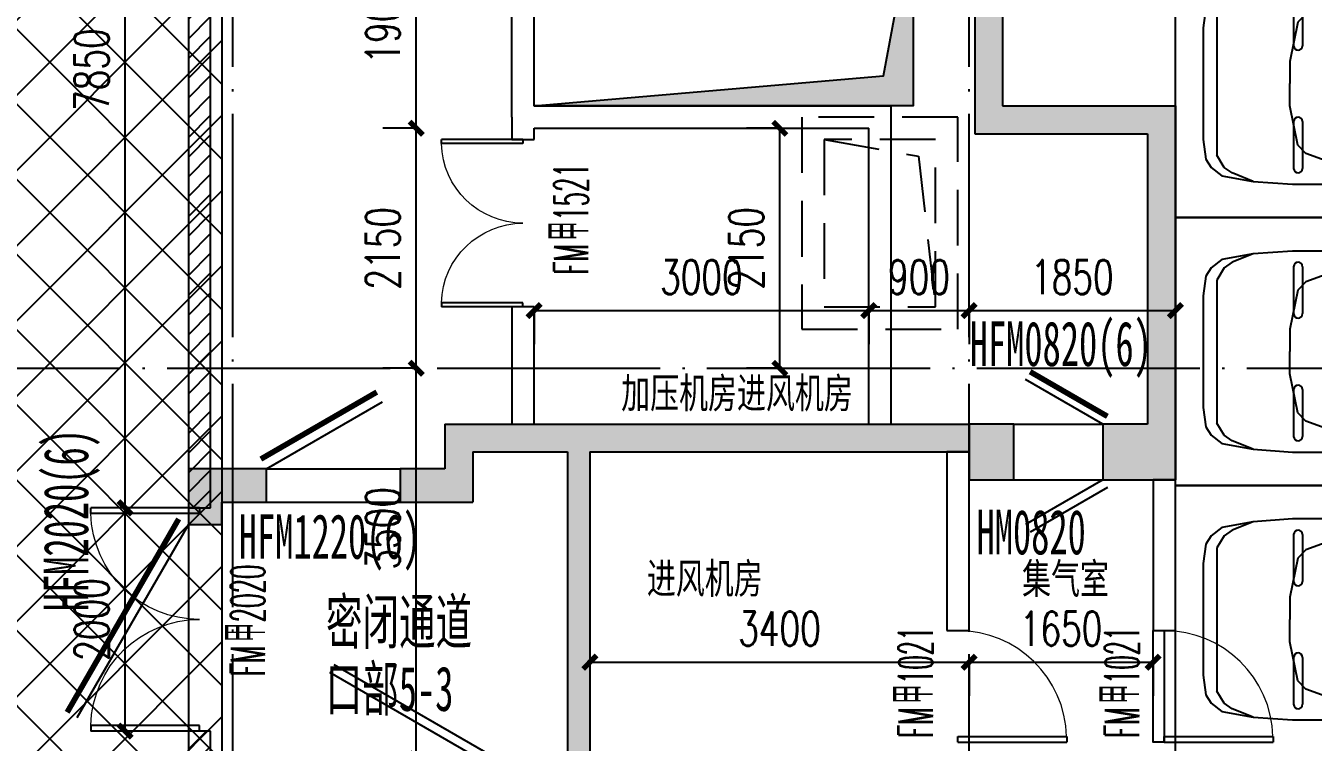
# Model space of a CAD drawing. Header units: millimetres. Extents: x 12325263 to 13848842, y -1463133 to 573208.
# Drawn here: x 12562939 to 12574483, y -1134237 to -1127818 of the extents above; entities that cross this region are included whole.
import ezdxf
from ezdxf.xclip import XClip

# ---------------------------------------------------------------- set-up
doc = ezdxf.new("R2010")
doc.units = ezdxf.units.MM
doc.header["$LTSCALE"] = 1000
doc.header["$XCLIPFRAME"] = 0
for name, pattern in [('ACAD_ISO02W100', [15, 12, -3]), ('DASHED2', [0.375, 0.25, -0.125]), ('DOTE', [2.42, 2, -0.2, 0.02, -0.2]), ('地下室负三层平面图$0$-3F平面$0$$AUDIT_BAD_LTYPE2', [0])]:
    doc.linetypes.add(name, pattern=pattern)
for name, color, linetype in [('-2F平面$0$PARTS-CAR公寓子母车位', 240, 'Continuous'), ('-2F平面$0$WALL-SHATCH', 8, 'Continuous'), ('A-ANNO-DIMS', 83, 'Continuous'), ('A-ANNO-TEXT', 7, 'Continuous'), ('A-AXIS', 16, 'DOTE'), ('A-WALL', 5, 'Continuous'), ('A-WALL-PATT', 8, 'Continuous'), ('A_WALL(防火墙)', 151, 'Continuous'), ('DOOR_FIRE', 1, 'Continuous'), ('DOOR_FIRE_TEXT', 7, 'Continuous'), ('PUB_DIM', 83, 'Continuous'), ('PUB_HATCH', 8, 'Continuous'), ('WALL', 5, 'Continuous'), ('人防墙', 6, 'Continuous'), ('人防门', 60, 'Continuous'), ('人防门编号', 73, 'Continuous'), ('公寓机动车库', 23, 'Continuous'), ('建筑-楼板开洞', 251, 'Continuous'), ('投影线', 6, 'ACAD_ISO02W100')]:
    doc.layers.add(name, color=color, linetype=linetype)
doc.layers.add('人防口部编号', color=2, linetype='Continuous', lineweight=15)
doc.layers.add('人防文字', color=3, linetype='Continuous', lineweight=15)
doc.styles.add('_TCH_DIM_T3', font='SIMPLEX.shx', dxfattribs={"width": 0.705882, "bigfont": 'GBCBIG.shx'})
doc.styles.add('_TCH_WINDOW', font='SIMPLEX', dxfattribs={"width": 0.7, "height": 3.5, "bigfont": 'GBCBIG'})
doc.styles.add('TITXV', font='', dxfattribs={"width": 0.7})
doc.styles.add('标注宋体', font='', dxfattribs={"width": 0.6})
doc.styles.add('黑体', font='simhei.ttf', dxfattribs={"width": 0.7})
doc.styles.get('TITXV').set_extended_font_data('SimSun')
doc.styles.get('标注宋体').set_extended_font_data('NSimSun')
doc.dimstyles.new('_TCH_ARCH&&120', dxfattribs={"dimtxt": 306, "dimasz": 120, "dimexe": 300, "dimexo": 360, "dimgap": 147, "dimtad": 1, "dimdec": 0, "dimzin": 0, "dimdsep": 46, "dimtxsty": '_TCH_DIM_T3', "dimblk": 'ARCHTICK', "dimcen": 0.09, "dimclrt": 7, "dimazin": 2, "dimtfac": 1, "dimtdec": 0, "dimtix": 1, "dimtmove": 2, "dimatfit": 3, "dimfxl": 1, "dimfxlon": 1, "dimtolj": 1, "dimtzin": 0, "dimarcsym": 0})
pattern_1 = [(45, (0, 89.76), (-88.388383, 88.388383), [])]

# ---------------------------------------------------------------- blocks, each defined once
blk = doc.blocks.new('asdgafgfasdfagfagasdgagadfgsdhgd$DorLib2D$00000183')
at = {"color": 0}
for p, q in [((-0.52, 0.0846), (0.346, 0.5846)), ((-0.5, 0.05), (0.366, 0.55))]:
    blk.add_line(p, q, dxfattribs=at)
blk = doc.blocks.new('asdgafgfasdfagfagasdgagadfgsdhgd人防$DorLib2D$00000197')
at = {"color": 0}
for p, q in [((-0.5, 0.313), (0.366, 0.813)), ((-0.55, -0.399), (0.316, -0.899)), ((-0.5, -0.313), (0.366, -0.813))]:
    blk.add_line(p, q, dxfattribs=at)
at = {"color": 0, "const_width": 0.0625}
blk.add_lwpolyline([(-0.55, 0.399), (0.316, 0.899)], dxfattribs=at)
blk = doc.blocks.new('asdgafgfasdfagfagasdgagadfgsdhgd$DorLib2D$00000194')
at = {"color": 0}
blk.add_line((-0.5, 0.075), (0.366, 0.575), dxfattribs=at)
at = {"color": 0, "const_width": 0.025}
blk.add_lwpolyline([(-0.525, 0.1183), (0.341, 0.6183)], dxfattribs=at)
blk = doc.blocks.new('asdgafgfasdfagfagasdgagadfgsdhgd$DorLib2D$00000192')
at = {"color": 0}
blk.add_line((-0.5, 0.125), (0.366, 0.625), dxfattribs=at)
at = {"color": 0, "const_width": 0.0417}
blk.add_lwpolyline([(-0.5417, 0.1972), (0.3244, 0.6972)], dxfattribs=at)
blk = doc.blocks.new('asdgafgf20230228-rf2')
at = {"layer": 'PUB_HATCH'}
for points in [[(17, -7600), (-150, -7600), (-150, -9800), (100, -9550), (100, -7850)], [(100, -9550), (-150, -9800), (1400, -9800), (1650, -9550)], [(1650, -9550), (1400, -9800), (1400, -12400), (1650, -12900)], [(-4650, -12650), (-4900, -12400), (-4900, -12800), (-4650, -13100)], [(-4900, -12400), (-4650, -12650), (-3800, -12650), (-3717, -12567), (-3750, -12400)], [(-3717, -12567), (-3600, -12650), (-200, -12650), (-200, -12400), (-3750, -12400)], [(-200, -12900), (200, -12900), (200, -12400), (-200, -12400)], [(1400, -12400), (1000, -12400), (1000, -12900), (1650, -12900)], [(-3717, -12567), (-3800, -12650), (-3800, -15600), (-3600, -15850), (-3600, -12650)], [(-7200, -12800), (-7200, -13300), (-6900, -13300), (-6900, -13100)], [(-6900, -13100), (-6500, -13100), (-6500, -12800), (-7200, -12800)], [(-4900, -12800), (-5300, -12800), (-5300, -13100), (-4650, -13100)]]:
    blk.add_hatch(color=256, dxfattribs=at).paths.add_polyline_path(points)
at = {"layer": '人防墙'}
for p, q in [((-150, -7600), (-150, -9800)), ((100, -7850), (100, -9550)), ((100, -9550), (1650, -9550)), ((1650, -9550), (1650, -12900)), ((-150, -9800), (1400, -9800)), ((1400, -9800), (1400, -12400)), ((-4900, -12400), (-4900, -12800)), ((-4900, -12400), (-3750, -12400)), ((-3750, -12400), (-200, -12400)), ((200, -12400), (-200, -12400)), ((-200, -12400), (-200, -12900)), ((-200, -12400), (-200, -12650)), ((200, -12900), (200, -12400)), ((1400, -12400), (1000, -12400)), ((1000, -12400), (1000, -12900)), ((-4650, -12650), (-4650, -13100)), ((-4650, -12650), (-3800, -12650)), ((-3800, -12650), (-3800, -15600)), ((-3600, -12650), (-3600, -15850)), ((-3600, -12650), (-200, -12650)), ((-7200, -12800), (-7200, -13300)), ((-6500, -12800), (-7200, -12800)), ((-6500, -13100), (-6500, -12800)), ((-4900, -12800), (-5300, -12800)), ((-5300, -12800), (-5300, -13100)), ((-200, -12900), (200, -12900)), ((1000, -12900), (1650, -12900)), ((-6900, -13300), (-6900, -13100)), ((-6900, -13100), (-6500, -13100)), ((-5300, -13100), (-4650, -13100)), ((-7200, -13300), (-6900, -13300))]:
    blk.add_line(p, q, dxfattribs=at)
at = {"layer": '人防门'}
for p, q in [((200, -12400, 0), (1000, -12400, 0)), ((-6500, -12800), (-5300, -12800)), ((200, -12900, 0), (1000, -12900, 0)), ((-6500, -13100), (-5300, -13100)), ((-7200, -13300, 0), (-7200, -15300, 0)), ((-6900, -13300, 0), (-6900, -15300, 0))]:
    blk.add_line(p, q, dxfattribs=at)
for name, p, xscale, yscale, zscale, rotation in [('asdgafgfasdfagfagasdgagadfgsdhgd人防$DorLib2D$00000197', (600, -12650), -800, 800, 500, 359.9999999542874), ('asdgafgfasdfagfagasdgagadfgsdhgd$DorLib2D$00000192', (-5900, -12950), 1200, 1200, 300, 359.9999999999819)]:
    blk.add_blockref(name, p, dxfattribs=dict(at, xscale=xscale, yscale=yscale, zscale=zscale, rotation=rotation))
at = {"layer": '人防门', "ltscale": 1000}
for name, p, xscale, yscale, zscale, rotation in [('asdgafgfasdfagfagasdgagadfgsdhgd$DorLib2D$00000194', (-7050, -14300), 2000, -2000, 300, 269.9999899607752), ('asdgafgfasdfagfagasdgagadfgsdhgd$DorLib2D$00000183', (-5200, -15725), -2000, 2000, 250, 359.9999999999879)]:
    blk.add_blockref(name, p, dxfattribs=dict(at, xscale=xscale, yscale=yscale, zscale=zscale, rotation=rotation))
at = {"layer": '人防口部编号', "style": '标注宋体', "width": 0.6}
blk.add_text('口部5-3', height=400, rotation=359.9999, dxfattribs=at).set_placement((-5968, -14970, 0))
at = {"layer": '人防文字', "style": '标注宋体', "width": 0.6}
blk.add_text('密闭通道', height=400, rotation=359.9999, dxfattribs=at).set_placement((-5966, -14370, 0))
at = {"layer": '人防门编号', "style": '标注宋体', "width": 0.6}
for s, p in [('HFM0820(6)', (-194, -11880, 0)), ('HFM1220(6)', (-6748, -13607, 0)), ('HM0820', (-133, -13567, 0))]:
    blk.add_text(s, height=400, dxfattribs=at).set_placement(p)
blk.add_text('HFM2020(6)', height=400, rotation=90, dxfattribs=at).set_placement((-8098, -14077, 0))
blk = doc.blocks.new('adgshg13--2F平面$0$A$C7F010FC0')
at = {"layer": '-2F平面$0$WALL-SHATCH'}
h = blk.add_hatch(color=256, dxfattribs=at)
h.dxf.hatch_style = 1
h.paths.add_polyline_path([(-60384, -16881), (-763, 197), (12588, -13153), (12588, -157996), (-162965, -188820), (-171262, -180523), (-171262, -31311), (-150707, -10756), (-131860, -7981), (-99162, -7981), (-99162, -4981), (-76620, -4981), (-70108, -16881)], flags=16)
h.paths.add_polyline_path([(-60091, -16381), (-647, 647), (12988, -12988), (12988, -158332), (-163101, -189250), (-171662, -180689), (-171662, -31145), (-150778, -10261), (-131897, -7481), (-99562, -7481), (-99562, -4581), (-76366, -4581), (-69908, -16381)])
blk = doc.blocks.new('adgshg2qbj-gycw-bj-13--2F平面$0$CAR-子车位')
blk.add_line((1697, 1697), (3748, -3748))
blk.add_lwpolyline([(0, 0), (1697, 1697), (5445, -2051), (3748, -3748)], close=True)
at = {"extrusion": (-0.000316636, -0.000316636, 1), "elevation": -1}
blk.add_lwpolyline([(955, -601), (2298, 742), (2227, 813), (884, -530)], close=True, dxfattribs=at)
blk = doc.blocks.new('A$C2A3E77E8')
at = {"layer": '-2F平面$0$PARTS-CAR公寓子母车位', "xscale": -1, "rotation": 54.9584734832932}
blk.add_blockref('adgshg2qbj-gycw-bj-13--2F平面$0$CAR-子车位', (520108.5, 57234.6), dxfattribs=at)
at = {"layer": 'WALL', "color": 1}
blk.add_blockref('adgshg13--2F平面$0$A$C7F010FC0', (561507.9, 205483.1), dxfattribs=at)
blk = doc.blocks.new('asdfsfsdf')
at = {"color": 253, "linetype": '地下室负三层平面图$0$-3F平面$0$$AUDIT_BAD_LTYPE2', "transparency": 33554559, "extrusion": (0.000447791, 3.52996e-16, 1)}
for p, q in [((-169, -110, 0), (-500, -141, 0)), ((169, -110, 0), (-169, -110, 0)), ((169, -110, 0), (500, -141, 0)), ((-725, -212, 0), (-825, -329, 0)), ((-500, -141, 0), (-725, -212, 0)), ((500, -141, 0), (725, -212, 0)), ((725, -212, 0), (825, -329, 0)), ((-825, -329, 0), (-875, -447, 0)), ((-350, -259, 0), (-575, -1318, 0)), ((350, -259, 0), (575, -1318, 0)), ((825, -329, 0), (875, -447, 0)), ((-275, -1365, 0), (-575, -1412, 0)), ((0, -1341), (-275, -1365, 0)), ((0, -1341), (275, -1365, 0)), ((275, -1365, 0), (575, -1412, 0)), ((-675, -1459, 0), (-750, -1553, 0)), ((-575, -1412, 0), (-675, -1459, 0)), ((575, -1412, 0), (675, -1459, 0)), ((675, -1459, 0), (750, -1553, 0)), ((-750, -1553, 0), (-525, -1953, 0)), ((750, -1553, 0), (525, -1953, 0)), ((-775, -2518, 0), (-775, -1671, 0)), ((-775, -1671, 0), (-575, -2024, 0)), ((775, -1671, 0), (575, -2024, 0)), ((775, -2518, 0), (775, -1671, 0)), ((-525, -1953, 0), (-425, -1906, 0)), ((-425, -1906, 0), (-275, -1882, 0)), ((-275, -1882, 0), (0, -1859)), ((275, -1882, 0), (0, -1859)), ((425, -1906, 0), (275, -1882, 0)), ((525, -1953, 0), (425, -1906, 0)), ((-575, -2024, 0), (-575, -2612, 0)), ((575, -2024, 0), (575, -2612, 0)), ((-575, -2612, 0), (-775, -2518, 0)), ((575, -2612, 0), (775, -2518, 0)), ((-775, -2612, 0), (-575, -2682, 0)), ((-750, -3388, 0), (-775, -2612, 0)), ((775, -2612, 0), (575, -2682, 0)), ((750, -3388, 0), (775, -2612, 0)), ((-575, -2682, 0), (-575, -3129, 0)), ((575, -2682, 0), (575, -3129, 0)), ((-575, -3129, 0), (-600, -3247, 0)), ((575, -3129, 0), (600, -3247, 0)), ((-600, -3247, 0), (-725, -3412, 0)), ((600, -3247, 0), (725, -3412, 0)), ((-725, -3412, 0), (-750, -3388, 0)), ((725, -3412, 0), (750, -3388, 0)), ((-625, -3506, 0), (-675, -3600, 0)), ((-600, -3482, 0), (-625, -3506, 0)), ((-575, -3482, 0), (-600, -3482, 0)), ((-550, -3506, 0), (-575, -3482, 0)), ((-500, -3529, 0), (-550, -3506, 0)), ((-275, -3553, 0), (-500, -3529, 0)), ((0, -3553), (-275, -3553, 0)), ((0, -3553), (275, -3553, 0)), ((275, -3553, 0), (500, -3529, 0)), ((500, -3529, 0), (550, -3506, 0)), ((550, -3506, 0), (575, -3482, 0)), ((575, -3482, 0), (600, -3482, 0)), ((600, -3482, 0), (625, -3506, 0)), ((625, -3506, 0), (675, -3600, 0)), ((-675, -3600, 0), (-675, -3741, 0)), ((675, -3600, 0), (675, -3741, 0)), ((-675, -3741, 0), (-625, -3882, 0)), ((675, -3741, 0), (625, -3882, 0)), ((-625, -3882, 0), (-550, -3953, 0)), ((625, -3882, 0), (550, -3953, 0)), ((-550, -3953, 0), (-200, -4024, 0)), ((-200, -4024, 0), (0, -4024)), ((200, -4024, 0), (0, -4024)), ((550, -3953, 0), (200, -4024, 0)), ((-875, -4353, 0), (-800, -4541, 0)), ((875, -4353, 0), (800, -4541, 0)), ((-800, -4541, 0), (-750, -4612, 0)), ((-750, -4612, 0), (-641, -4680, 0)), ((750, -4612, 0), (641, -4680, 0)), ((800, -4541, 0), (750, -4612, 0)), ((641, -4680, 0), (-641, -4680, 0))]:
    blk.add_line(p, q, dxfattribs=at)
for points in [[(-475, -24), (-150, 0), (150, 0), (475, -24), (725, -94), (800, -141), (875, -259), (900, -824), (900, -4000), (875, -4353), (825, -4635), (750, -4729), (675, -4776), (500, -4800), (-500, -4800), (-675, -4776), (-750, -4729), (-825, -4635), (-875, -4353), (-900, -4000), (-900, -824), (-875, -259), (-800, -141), (-725, -94)], [(-982, -1513), (-1500, -2253), (-1425, -2321), (-900, -1571)]]:
    blk.add_lwpolyline(points, close=True, dxfattribs=at)
at = {"color": 253, "linetype": '地下室负三层平面图$0$-3F平面$0$$AUDIT_BAD_LTYPE2', "transparency": 33554559, "extrusion": (0.000447791, 3.52996e-16, 1), "elevation": 0}
for points in [[(982, -1513), (1500, -2253), (1425, -2321), (900, -1571)], [(-900, -2571), (-982, -2513), (-1500, -3253), (-1425, -3321)], [(982, -2513), (1500, -3253), (1425, -3321), (900, -2571)]]:
    blk.add_lwpolyline(points, close=True, dxfattribs=at)
blk = doc.blocks.new('车位')
h = blk.add_hatch()
h.set_pattern_fill('ANSI31', color=256, scale=1000)
h.set_pattern_definition([(45, (-2400, -5300), (-1122.53, 1122.53), [])])
h.paths.add_polyline_path([(1880, -3855), (1880, -3695), (1720, -3695), (1560, -3695), (1560, -3855, 0.989863)])
for p, q in [((400, -1100), (400, -1100)), ((860, -1060), (440, -1060)), ((860, -1140), (440, -1140)), ((1500, -1100), (1500, -1100)), ((1960, -1060), (1540, -1060)), ((1960, -1140), (1540, -1140)), ((2000, -1100), (2000, -1100)), ((1880, -3695), (1720, -3695)), ((1880, -3855), (1880, -3695))]:
    blk.add_line(p, q)
for points in [[(2400, -5300), (0, -5300), (0, 0), (2400, 0)], [(290, -2469), (2110, -2469), (2110, -4269), (290, -4269)]]:
    blk.add_lwpolyline(points, close=True)
at = {"const_width": 40}
blk.add_lwpolyline([(520, -3813), (520, -3590, -1), (820, -3590), (820, -4011, 1), (1120, -4011), (1120, -3590, -1), (1420, -3590), (1420, -4011, 1), (1720, -4011), (1720, -3963)], format="xyb", dxfattribs=at)
at = {"const_width": 30}
for points in [[(1640, -3695), (1640, -3534)], [(1800, -3695), (1800, -3534)], [(1720, -3695), (1720, -3600)]]:
    blk.add_lwpolyline(points, dxfattribs=at)
blk.add_lwpolyline([(1880, -3851, -1), (1560, -3855), (1560, -3695), (1720, -3695)], format="xyb")
for centre, start, end in [((440, -1100), 90, 180), ((440, -1100), 180, 270), ((860, -1100), 0, 90), ((860, -1100), 270, 0), ((1540, -1100), 90, 180), ((1540, -1100), 180, 270), ((1960, -1100), 0, 90), ((1960, -1100), 0, 90), ((1960, -1100), 270, 0), ((1960, -1100), 270, 0)]:
    blk.add_arc(centre, 40, start, end)
at = {"xscale": -1, "rotation": 180}
blk.add_blockref('asdfsfsdf', (1200, -5050), dxfattribs=at)
at = {"insert": (662, -2615), "char_height": 350, "attachment_point": 1, "rotation": 360, "style": '黑体'}
blk.add_mtext_dynamic_manual_height_columns('充电位', width=1328.11, gutter_width=1750, heights=[0], dxfattribs=at)
blk = doc.blocks.new('A$C49D22CBF')
at = {"layer": '投影线', "linetype": 'DASHED2', "ltscale": 2}
for points in [[(-3200, -68850), (-3200, -66950), (-4600, -66950), (-4600, -68850)], [(-3400, -68650), (-3400, -67150), (-4400, -67150), (-4400, -68650)]]:
    blk.add_lwpolyline(points, close=True, dxfattribs=at)
blk.add_lwpolyline([(-4400, -67150), (-3553, -67301), (-3400, -68650)], dxfattribs=at)
blk = doc.blocks.new('qlzw')
at = {"layer": 'A-AXIS'}
for p, q in [((12431366.8, 979489.8), (12431366.8, 1082089.8)), ((12437966.8, 979489.8), (12437966.8, 1082089.8)), ((12411416.8, 1000989.8), (12486866.8, 1000989.8))]:
    blk.add_line(p, q, dxfattribs=at)
blk = doc.blocks.new('_ArchTick')
at = {"color": 0, "linetype": 'ByBlock', "const_width": 0.4}
blk.add_lwpolyline([(-0.5, -0.5), (0.5, 0.5)], dxfattribs=at)
blk = doc.blocks.new('*D3766')
at = {"layer": 'A-ANNO-DIMS', "color": 0, "lineweight": -2, "transparency": 16777216}
for p, q in [((12567997, -1133519), (12567997, -1133820)), ((12567997, -1133520), (12571397, -1133520)), ((12571397, -1133519), (12571397, -1133820))]:
    blk.add_line(p, q, dxfattribs=at)
at = {"layer": 'Defpoints', "color": 0, "transparency": 16777216}
for p in [(12567997, -1132750), (12571397, -1132750), (12571397, -1133520)]:
    blk.add_point(p, dxfattribs=at)
at = {"layer": 'A-ANNO-DIMS', "color": 0, "lineweight": -2, "transparency": 16777216, "xscale": 120, "yscale": 120, "zscale": 120, "rotation": 180}
blk.add_blockref('_ArchTick', (12567997, -1133520), dxfattribs=at)
at = {"layer": 'A-ANNO-DIMS', "color": 0, "lineweight": -2, "transparency": 16777216, "xscale": 120, "yscale": 120, "zscale": 120}
blk.add_blockref('_ArchTick', (12571397, -1133520), dxfattribs=at)
at = {"layer": 'A-ANNO-DIMS', "color": 7, "transparency": 16777216, "insert": (12569697, -1133220), "char_height": 306, "attachment_point": 5, "style": '_TCH_DIM_T3'}
blk.add_mtext('\\A1;3400', dxfattribs=at)
blk = doc.blocks.new('*D3767')
at = {"layer": 'A-ANNO-DIMS', "color": 0, "lineweight": -2, "transparency": 16777216}
for p, q in [((12571397, -1133519), (12571397, -1133820)), ((12571397, -1133520), (12573047, -1133520)), ((12573047, -1133519), (12573047, -1133820))]:
    blk.add_line(p, q, dxfattribs=at)
at = {"layer": 'Defpoints', "color": 0, "transparency": 16777216}
for p in [(12571397, -1132750), (12573047, -1132750), (12573047, -1133520)]:
    blk.add_point(p, dxfattribs=at)
at = {"layer": 'A-ANNO-DIMS', "color": 0, "lineweight": -2, "transparency": 16777216, "xscale": 120, "yscale": 120, "zscale": 120, "rotation": 180}
blk.add_blockref('_ArchTick', (12571397, -1133520), dxfattribs=at)
at = {"layer": 'A-ANNO-DIMS', "color": 0, "lineweight": -2, "transparency": 16777216, "xscale": 120, "yscale": 120, "zscale": 120}
blk.add_blockref('_ArchTick', (12573047, -1133520), dxfattribs=at)
at = {"layer": 'A-ANNO-DIMS', "color": 7, "transparency": 16777216, "insert": (12572222, -1133220), "char_height": 306, "attachment_point": 5, "style": '_TCH_DIM_T3'}
blk.add_mtext('\\A1;1650', dxfattribs=at)
blk = doc.blocks.new('*D3826')
at = {"layer": 'A-ANNO-DIMS', "color": 0, "lineweight": -2, "transparency": 16777216}
for p, q in [((12563831, -1132137), (12563530, -1132137)), ((12563830, -1134137), (12563830, -1132137)), ((12563831, -1134137), (12563530, -1134137))]:
    blk.add_line(p, q, dxfattribs=at)
at = {"layer": 'Defpoints', "color": 0, "transparency": 16777216}
for p in [(12563830, -1132137), (12564397, -1132137), (12564397, -1134137)]:
    blk.add_point(p, dxfattribs=at)
at = {"layer": 'A-ANNO-DIMS', "color": 0, "lineweight": -2, "transparency": 16777216, "xscale": 120, "yscale": 120, "zscale": 120}
for p, rotation in [((12563830, -1132137), 90), ((12563830, -1134137), 270)]:
    blk.add_blockref('_ArchTick', p, dxfattribs=dict(at, rotation=rotation))
at = {"layer": 'A-ANNO-DIMS', "color": 7, "transparency": 16777216, "insert": (12563530, -1133137), "char_height": 306, "attachment_point": 5, "rotation": 90, "style": '_TCH_DIM_T3'}
blk.add_mtext('\\A1;2000', dxfattribs=at)
blk = doc.blocks.new('*D3827')
at = {"layer": 'A-ANNO-DIMS', "color": 0, "lineweight": -2, "transparency": 16777216}
for p, q in [((12563831, -1124287), (12563530, -1124287)), ((12563830, -1132137), (12563830, -1124287)), ((12563831, -1132137), (12563530, -1132137))]:
    blk.add_line(p, q, dxfattribs=at)
at = {"layer": 'Defpoints', "color": 0, "transparency": 16777216}
for p in [(12563830, -1124287), (12564397, -1124287), (12564397, -1132137)]:
    blk.add_point(p, dxfattribs=at)
at = {"layer": 'A-ANNO-DIMS', "color": 0, "lineweight": -2, "transparency": 16777216, "xscale": 120, "yscale": 120, "zscale": 120}
for p, rotation in [((12563830, -1124287), 90), ((12563830, -1132137), 270)]:
    blk.add_blockref('_ArchTick', p, dxfattribs=dict(at, rotation=rotation))
at = {"layer": 'A-ANNO-DIMS', "color": 7, "transparency": 16777216, "insert": (12563530, -1128212), "char_height": 306, "attachment_point": 5, "rotation": 90, "style": '_TCH_DIM_T3'}
blk.add_mtext('\\A1;7850', dxfattribs=at)
blk = doc.blocks.new('*D3897')
at = {"layer": 'Defpoints', "color": 0, "transparency": 16777216}
for p in [(12569700, -1128737), (12570497, -1128737), (12570497, -1130887)]:
    blk.add_point(p, dxfattribs=at)
at = {"layer": 'PUB_DIM', "color": 0, "lineweight": -2, "transparency": 16777216}
for p, q in [((12569701, -1128737), (12569400, -1128737)), ((12569700, -1130887), (12569700, -1128737)), ((12569701, -1130887), (12569400, -1130887))]:
    blk.add_line(p, q, dxfattribs=at)
at = {"layer": 'PUB_DIM', "color": 0, "lineweight": -2, "transparency": 16777216, "xscale": 120, "yscale": 120, "zscale": 120}
for p, rotation in [((12569700, -1128737), 90), ((12569700, -1130887), 270)]:
    blk.add_blockref('_ArchTick', p, dxfattribs=dict(at, rotation=rotation))
at = {"layer": 'PUB_DIM', "color": 7, "transparency": 16777216, "insert": (12569400, -1129812), "char_height": 306, "attachment_point": 5, "rotation": 90, "style": '_TCH_DIM_T3'}
blk.add_mtext('\\A1;2150', dxfattribs=at)
blk = doc.blocks.new('*D3898')
at = {"layer": 'Defpoints', "color": 0, "transparency": 16777216}
for p in [(12567497, -1129687), (12570497, -1129687), (12570497, -1130370)]:
    blk.add_point(p, dxfattribs=at)
at = {"layer": 'PUB_DIM', "color": 0, "lineweight": -2, "transparency": 16777216}
for p, q in [((12567497, -1130369), (12567497, -1130670)), ((12567497, -1130370), (12570497, -1130370)), ((12570497, -1130369), (12570497, -1130670))]:
    blk.add_line(p, q, dxfattribs=at)
at = {"layer": 'PUB_DIM', "color": 0, "lineweight": -2, "transparency": 16777216, "xscale": 120, "yscale": 120, "zscale": 120, "rotation": 180}
blk.add_blockref('_ArchTick', (12567497, -1130370), dxfattribs=at)
at = {"layer": 'PUB_DIM', "color": 0, "lineweight": -2, "transparency": 16777216, "xscale": 120, "yscale": 120, "zscale": 120}
blk.add_blockref('_ArchTick', (12570497, -1130370), dxfattribs=at)
at = {"layer": 'PUB_DIM', "color": 7, "transparency": 16777216, "insert": (12568997, -1130070), "char_height": 306, "attachment_point": 5, "style": '_TCH_DIM_T3'}
blk.add_mtext('\\A1;3000', dxfattribs=at)
blk = doc.blocks.new('*D3899')
at = {"layer": 'Defpoints', "color": 0, "transparency": 16777216}
for p in [(12570497, -1129687), (12571397, -1129687), (12571397, -1130370)]:
    blk.add_point(p, dxfattribs=at)
at = {"layer": 'PUB_DIM', "color": 0, "lineweight": -2, "transparency": 16777216}
for p, q in [((12570497, -1130369), (12570497, -1130670)), ((12570497, -1130370), (12571397, -1130370)), ((12571397, -1130369), (12571397, -1130670))]:
    blk.add_line(p, q, dxfattribs=at)
at = {"layer": 'PUB_DIM', "color": 0, "lineweight": -2, "transparency": 16777216, "xscale": 120, "yscale": 120, "zscale": 120, "rotation": 180}
blk.add_blockref('_ArchTick', (12570497, -1130370), dxfattribs=at)
at = {"layer": 'PUB_DIM', "color": 0, "lineweight": -2, "transparency": 16777216, "xscale": 120, "yscale": 120, "zscale": 120}
blk.add_blockref('_ArchTick', (12571397, -1130370), dxfattribs=at)
at = {"layer": 'PUB_DIM', "color": 7, "transparency": 16777216, "insert": (12570947, -1130070), "char_height": 306, "attachment_point": 5, "style": '_TCH_DIM_T3'}
blk.add_mtext('\\A1;900', dxfattribs=at)
blk = doc.blocks.new('*D3900')
at = {"layer": 'Defpoints', "color": 0, "transparency": 16777216}
for p in [(12571397, -1129687), (12573247, -1129687), (12573247, -1130370)]:
    blk.add_point(p, dxfattribs=at)
at = {"layer": 'PUB_DIM', "color": 0, "lineweight": -2, "transparency": 16777216}
for p, q in [((12571397, -1130369), (12571397, -1130670)), ((12571397, -1130370), (12573247, -1130370)), ((12573247, -1130369), (12573247, -1130670))]:
    blk.add_line(p, q, dxfattribs=at)
at = {"layer": 'PUB_DIM', "color": 0, "lineweight": -2, "transparency": 16777216, "xscale": 120, "yscale": 120, "zscale": 120, "rotation": 180}
blk.add_blockref('_ArchTick', (12571397, -1130370), dxfattribs=at)
at = {"layer": 'PUB_DIM', "color": 0, "lineweight": -2, "transparency": 16777216, "xscale": 120, "yscale": 120, "zscale": 120}
blk.add_blockref('_ArchTick', (12573247, -1130370), dxfattribs=at)
at = {"layer": 'PUB_DIM', "color": 7, "transparency": 16777216, "insert": (12572322, -1130070), "char_height": 306, "attachment_point": 5, "style": '_TCH_DIM_T3'}
blk.add_mtext('\\A1;1850', dxfattribs=at)
blk = doc.blocks.new('*D3931')
at = {"layer": 'Defpoints', "color": 0, "transparency": 16777216}
for p in [(12566440, -1126837), (12567397, -1126837), (12567397, -1128737)]:
    blk.add_point(p, dxfattribs=at)
at = {"layer": 'PUB_DIM', "color": 0, "lineweight": -2, "transparency": 16777216}
for p, q in [((12566441, -1126837), (12566140, -1126837)), ((12566440, -1128737), (12566440, -1126837)), ((12566441, -1128737), (12566140, -1128737))]:
    blk.add_line(p, q, dxfattribs=at)
at = {"layer": 'PUB_DIM', "color": 0, "lineweight": -2, "transparency": 16777216, "xscale": 120, "yscale": 120, "zscale": 120}
for p, rotation in [((12566440, -1126837), 90), ((12566440, -1128737), 270)]:
    blk.add_blockref('_ArchTick', p, dxfattribs=dict(at, rotation=rotation))
at = {"layer": 'PUB_DIM', "color": 7, "transparency": 16777216, "insert": (12566140, -1127787), "char_height": 306, "attachment_point": 5, "rotation": 90, "style": '_TCH_DIM_T3'}
blk.add_mtext('\\A1;1900', dxfattribs=at)
blk = doc.blocks.new('*D3932')
at = {"layer": 'Defpoints', "color": 0, "transparency": 16777216}
for p in [(12566440, -1128737), (12567397, -1128737), (12567397, -1130887)]:
    blk.add_point(p, dxfattribs=at)
at = {"layer": 'PUB_DIM', "color": 0, "lineweight": -2, "transparency": 16777216}
for p, q in [((12566441, -1128737), (12566140, -1128737)), ((12566440, -1130887), (12566440, -1128737)), ((12566441, -1130887), (12566140, -1130887))]:
    blk.add_line(p, q, dxfattribs=at)
at = {"layer": 'PUB_DIM', "color": 0, "lineweight": -2, "transparency": 16777216, "xscale": 120, "yscale": 120, "zscale": 120}
for p, rotation in [((12566440, -1128737), 90), ((12566440, -1130887), 270)]:
    blk.add_blockref('_ArchTick', p, dxfattribs=dict(at, rotation=rotation))
at = {"layer": 'PUB_DIM', "color": 7, "transparency": 16777216, "insert": (12566140, -1129812), "char_height": 306, "attachment_point": 5, "rotation": 90, "style": '_TCH_DIM_T3'}
blk.add_mtext('\\A1;2150', dxfattribs=at)
blk = doc.blocks.new('*D3933')
at = {"layer": 'Defpoints', "color": 0, "transparency": 16777216}
for p in [(12566440, -1130887), (12567397, -1130887), (12567397, -1134387)]:
    blk.add_point(p, dxfattribs=at)
at = {"layer": 'PUB_DIM', "color": 0, "lineweight": -2, "transparency": 16777216}
for p, q in [((12566441, -1130887), (12566140, -1130887)), ((12566440, -1134387), (12566440, -1130887)), ((12566441, -1134387), (12566140, -1134387))]:
    blk.add_line(p, q, dxfattribs=at)
at = {"layer": 'PUB_DIM', "color": 0, "lineweight": -2, "transparency": 16777216, "xscale": 120, "yscale": 120, "zscale": 120}
for p, rotation in [((12566440, -1130887), 90), ((12566440, -1134387), 270)]:
    blk.add_blockref('_ArchTick', p, dxfattribs=dict(at, rotation=rotation))
at = {"layer": 'PUB_DIM', "color": 7, "transparency": 16777216, "insert": (12566140, -1132320), "char_height": 306, "attachment_point": 5, "rotation": 90, "style": '_TCH_DIM_T3'}
blk.add_mtext('\\A1;3500', dxfattribs=at)
blk = doc.blocks.new('$DorLib2D$00000001')
for p, q in [((0.45, 0.975), (0.5, 0.975)), ((0.45, 0), (0.45, 0.975)), ((0.5, 0), (0.5, 0.975)), ((0.5, 0), (0.45, 0))]:
    blk.add_line(p, q)
at = {"lineweight": 13}
blk.add_arc((0.475, 0), 0.975, 91.4693, 180, dxfattribs=at)
blk = doc.blocks.new('$DorLib2D$00000002')
for p, q in [((-0.5, 0), (-0.5, 0.4875)), ((-0.475, 0.4875), (-0.5, 0.4875)), ((-0.475, 0), (-0.475, 0.4875)), ((0.475, 0), (0.475, 0.4875)), ((0.475, 0.4875), (0.5, 0.4875)), ((0.5, 0), (0.5, 0.4875)), ((-0.5, 0), (-0.475, 0)), ((0.5, 0), (0.475, 0))]:
    blk.add_line(p, q)
at = {"lineweight": 13}
for centre, start, end in [((-0.4875, 0), 0, 88.53072), ((0.4875, 0), 91.46928, 180)]:
    blk.add_arc(centre, 0.4875, start, end, dxfattribs=at)

msp = doc.modelspace()

# ---------------------------------------------------------------- hatches: boundary and pattern name
at = {"layer": 'A-WALL-PATT'}
h = msp.add_hatch(dxfattribs=at)
h.set_pattern_fill('ANSI37', color=252, scale=300)
h.set_pattern_definition([(45, (0, 0), (-336.759605, 336.759605), []), (135, (0, 0), (-336.759605, -336.759605), [])])
h.paths.add_polyline_path([(12564696.8, -1148386.8), (12504241.6, -1148387), (12504241.6, -1033958), (12634041.3, -1033958), (12627844.5, -1069250.3), (12616665.5, -1067287.4), (12616902.5, -1065937.9), (12610631.1, -1064836.8), (12604673.6, -1064836.8), (12597896.8, -1064836.8), (12597896.8, -1060786.8), (12593492.1, -1060786.8), (12590496.8, -1060786.8), (12590496.8, -1069586.9), (12575796.8, -1069586.9), (12575796.8, -1059986.8), (12574896.8, -1059986.8), (12574896.8, -1057336.8), (12570296.8, -1057336.8), (12570296.8, -1055286.8), (12568296.8, -1055286.8), (12568296.8, -1060086.8), (12564596.6, -1060086.8), (12564596.6, -1069486.8), (12564696.9, -1069486.8), (12564696.8, -1097986.8), (12567296.8, -1097986.8), (12567296.8, -1105536.8), (12565696.8, -1105536.8), (12565696.8, -1113036.8), (12564696.8, -1113036.8)])
h = msp.add_hatch(dxfattribs=at)
h.set_pattern_fill('普通砖', color=256, scale=50, style=0)
h.set_pattern_definition(pattern_1)
h.paths.add_polyline_path([(12564396.8, -1123736.8), (12564396.8, -1132136.7), (12564596.8, -1132136.7), (12564596.8, -1123736.8), (12564496.8, -1123670.1)])
h = msp.add_hatch(dxfattribs=at)
h.set_pattern_fill('普通砖', color=256, scale=50, style=0)
h.set_pattern_definition(pattern_1)
h.paths.add_polyline_path([(12564596.8, -1139686.9), (12564596.8, -1134136.7), (12564396.8, -1134136.7), (12564396.8, -1139686.9)])
at = {"layer": '建筑-楼板开洞'}
h = msp.add_hatch(color=256, dxfattribs=at)
h.dxf.hatch_style = 1
h.paths.add_polyline_path([(12570896.8, -1126836.8), (12570896.8, -1128536.8), (12567496.8, -1128536.8), (12570630.2, -1128266.3)])

# ---------------------------------------------------------------- linework, layer by layer
at = {"layer": 'A-WALL'}
for p, q in [((12567296.8, -1128636.8), (12567296.8, -1126836.8)), ((12567496.8, -1128536.8), (12567496.8, -1126836.8)), ((12567496.8, -1128536.8), (12570696.8, -1128536.8)), ((12570696.8, -1131386.7), (12570696.8, -1128536.8)), ((12567296.8, -1128636.8), (12567296.8, -1128836.8)), ((12567296.8, -1128836.8), (12567496.8, -1128836.8)), ((12567496.8, -1128736.8), (12570496.8, -1128736.8)), ((12567496.8, -1128836.8), (12567496.8, -1128736.8)), ((12570496.8, -1131386.7), (12570496.8, -1128736.8)), ((12567496.8, -1130336.8), (12567296.8, -1130336.8)), ((12567296.8, -1130336.8), (12567296.8, -1131386.7)), ((12567496.8, -1131386.7), (12567496.8, -1130336.8)), ((12567296.8, -1131386.7), (12567496.8, -1131386.7)), ((12570496.8, -1131386.7), (12570696.8, -1131386.7)), ((12571196.8, -1131636.7), (12571196.8, -1133236.8)), ((12571396.8, -1131636.7), (12571196.8, -1131636.7)), ((12571396.8, -1133236.8), (12571396.8, -1131636.7)), ((12573046.8, -1131886.7), (12573046.8, -1133236.8)), ((12573246.8, -1131886.7), (12573046.8, -1131886.7)), ((12573246.8, -1133236.8), (12573246.8, -1131886.7)), ((12571196.8, -1133236.8), (12571396.8, -1133236.8)), ((12573046.8, -1133236.8), (12573246.8, -1133236.8))]:
    msp.add_line(p, q, dxfattribs=at)
at = {"layer": 'A-WALL-PATT', "color": 252}
msp.add_lwpolyline([(12564696.9, -1069486.8), (12564696.8, -1097986.8), (12567296.8, -1097986.8), (12567296.8, -1105536.8), (12565696.8, -1105536.8), (12565696.8, -1113036.8), (12564696.8, -1113036.8), (12564696.8, -1148386.8), (12504241.6, -1148387), (12504241.6, -1033958)], dxfattribs=at)
at = {"layer": 'A_WALL(防火墙)'}
for p, q in [((12564396.8, -1123736.8), (12564396.8, -1132136.7)), ((12564596.8, -1132136.7), (12564596.8, -1123736.8)), ((12564396.8, -1132136.7), (12564596.8, -1132136.7)), ((12564596.8, -1134136.7), (12564396.8, -1134136.7)), ((12564396.8, -1134136.7), (12564396.8, -1139686.9)), ((12564596.8, -1139686.9), (12564596.8, -1134136.7))]:
    msp.add_line(p, q, dxfattribs=at)
at = {"layer": 'DOOR_FIRE'}
msp.add_lwpolyline([(12573046.8, -1133236.8), (12573146.8, -1133236.8), (12573146.8, -1134236.8), (12573046.8, -1134236.8)], close=True, dxfattribs=at)
at = {"layer": '建筑-楼板开洞', "elevation": 0}
for points in [[(12570896.8, -1126836.8), (12570896.8, -1128536.8), (12567496.8, -1128536.8), (12570630.2, -1128266.3)], [(12567496.8, -1126836.8), (12570896.8, -1126836.8), (12570896.8, -1128536.7), (12567496.8, -1128536.7), (12567496.8, -1127559.6)]]:
    msp.add_lwpolyline(points, close=True, dxfattribs=at)

# ---------------------------------------------------------------- block references
ref = msp.add_blockref('A$C2A3E77E8', (12039933.3, -1095474.8), dxfattribs=dict(rotation=350.0412492537527))
XClip(ref).set_block_clipping_path([(574517.6328491271, 127502.2367430634), (563167.6328490991, 127502.2228846755), (563167.6311767455, 128872.3654828509), (556800.2987149898, 128872.35771109), (544257.8770271596, 126670.0996581088), (543557.4714692105, 130659.0804795903), (536268.9804626536, 129379.331731239), (537790.8662453052, 120711.8038626132), (523312.3703787625, 118169.6006707186), (521652.1357429288, 127625.0713569671), (520765.6618171427, 127469.4202569119), (520307.3778515682, 130079.4678951118), (515776.700237589, 129283.9687092729), (515422.1926091146, 131303.0932199814), (513452.2958014049, 130957.2097736297), (514282.4182554409, 126229.4878651481), (510637.9919826575, 125589.577113275), (512263.534631284, 116331.1783077423), (512362.3527807724, 116348.529120174), (517291.1072248165, 88278.0145814414), (519851.8954271879, 88727.6234641299), (522454.6248882134, 73904.4148362107), (519893.7906026859, 73454.7686835658), (526007.3042119928, 38637.452739819), (480033.7029030509, 30565.0258553012), (466439.1866319198, 28317.0522398334), (446673.6220214516, 140886.9888556413), (578014.3726615645, 163948.422490485), (584117.7942495663, 129187.8787387202)])
msp.add_blockref('A$C49D22CBF', (12574496.8, -1061686.8))
at = {"layer": 'A_WALL(防火墙)'}
msp.add_blockref('qlzw', (133430, -2131876.5), dxfattribs=at)
at = {"layer": 'DOOR_FIRE', "zscale": 200}
for name, p, xscale, yscale, rotation in [('$DorLib2D$00000002', (12567396.8, -1129586.8), -1500, 1500, 90), ('$DorLib2D$00000002', (12564496.8, -1133136.7), -2000, 2000, 90.00000000006646), ('$DorLib2D$00000001', (12571296.8, -1133736.8), -1000, -1000, 90), ('$DorLib2D$00000001', (12573146.8, -1133736.8), -1000, -1000, 90)]:
    msp.add_blockref(name, p, dxfattribs=dict(at, xscale=xscale, yscale=yscale, rotation=rotation))
at = {"layer": '人防墙'}
ref = msp.add_blockref('asdgafgf20230228-rf2', (12571596.8, -1118986.7), dxfattribs=at)
XClip(ref).set_block_clipping_path([(-67355.290652331, -38121.2847742999), (65994.7093476802, 85028.7152257001)])
at = {"layer": '公寓机动车库', "rotation": 90.00000000000001}
for p in [(12573246.8, -1129536.9, 0), (12573246.8, -1131936.9, 0), (12573246.8, -1134336.9, 0)]:
    msp.add_blockref('车位', p, dxfattribs=at)

# ---------------------------------------------------------------- texts
at = {"layer": 'A-ANNO-TEXT', "style": 'TITXV', "width": 0.7}
for s, p in [('加压机房进风机房', (12568277.7, -1131244.5)), ('进风机房', (12568507.9, -1132905)), ('集气室', (12571872.1, -1132906.5))]:
    msp.add_text(s, height=271.9, dxfattribs=at).set_placement(p)
at = {"layer": 'DOOR_FIRE_TEXT', "style": '_TCH_WINDOW'}
for s, height, width, p in [('1521', 306, 0.494118, (12567982.7, -1129566.7)), ('甲', 347.2, 0.7, (12567982.7, -1129743.7)), ('FM', 306, 0.494118, (12567982.7, -1130046.1)), ('2020', 306, 0.494118, (12565082.7, -1133163.4)), ('甲', 347.2, 0.7, (12565082.7, -1133340.4)), ('1021', 306, 0.494118, (12571070.9, -1133716.7)), ('1021', 306, 0.494118, (12572920.9, -1133716.7)), ('FM', 306, 0.494118, (12565082.7, -1133642.8)), ('甲', 347.2, 0.7, (12571070.9, -1133893.7)), ('甲', 347.2, 0.7, (12572920.9, -1133893.7)), ('FM', 306, 0.494118, (12571070.9, -1134196.1)), ('FM', 306, 0.494118, (12572920.9, -1134196.1))]:
    msp.add_text(s, height=height, rotation=90, dxfattribs=dict(at, width=width)).set_placement(p)

# ---------------------------------------------------------------- dimensions: what is measured, and where the dimension line sits
at = {"layer": 'A-ANNO-DIMS'}
for p1, p2, distance, picture, middle in [((12564396.8, -1132136.7), (12564396.8, -1124286.8), 566.8, '*D3827', (12563530, -1128211.7)), ((12564396.8, -1134136.7), (12564396.8, -1132136.7), 566.8, '*D3826', (12563530, -1133136.7)), ((12567996.8, -1132750), (12571396.8, -1132750), -770, '*D3766', (12569696.8, -1133220)), ((12571396.8, -1132750), (12573046.8, -1132750), -770, '*D3767', (12572221.8, -1133220))]:
    dim = msp.add_aligned_dim(p1=p1, p2=p2, distance=distance, dimstyle='_TCH_ARCH&&120', dxfattribs=at)
    dim.commit()
    dim.dimension.update_dxf_attribs({"geometry": picture, "text_midpoint": middle})
at = {"layer": 'PUB_DIM'}
for p1, p2, distance, picture, middle in [((12567396.8, -1128736.8), (12567396.8, -1126836.8), 956.8, '*D3931', (12566140, -1127786.8)), ((12567396.8, -1130886.8), (12567396.8, -1128736.8), 956.8, '*D3932', (12566140, -1129811.8)), ((12570496.8, -1130886.8), (12570496.8, -1128736.8), 796.8, '*D3897', (12569400, -1129811.8)), ((12567496.8, -1129686.8), (12570496.8, -1129686.8), -683.2, '*D3898', (12568996.8, -1130070)), ((12570496.8, -1129686.8), (12571396.8, -1129686.8), -683.2, '*D3899', (12570946.8, -1130070)), ((12571396.8, -1129686.8), (12573246.8, -1129686.8), -683.2, '*D3900', (12572321.8, -1130070))]:
    dim = msp.add_aligned_dim(p1=p1, p2=p2, distance=distance, dimstyle='_TCH_ARCH&&120', dxfattribs=at)
    dim.commit()
    dim.dimension.update_dxf_attribs({"geometry": picture, "text_midpoint": middle})
dim = msp.add_linear_dim(base=(12566440, -1130886.8), p1=(12567396.8, -1134386.8), p2=(12567396.8, -1130886.8), angle=90, dimstyle='_TCH_ARCH&&120', dxfattribs=at)
dim.commit()
dim.dimension.update_dxf_attribs({"geometry": '*D3933', "text_midpoint": (12566140, -1132320), "dimtype": 129})

doc.saveas('drawing.dxf')
